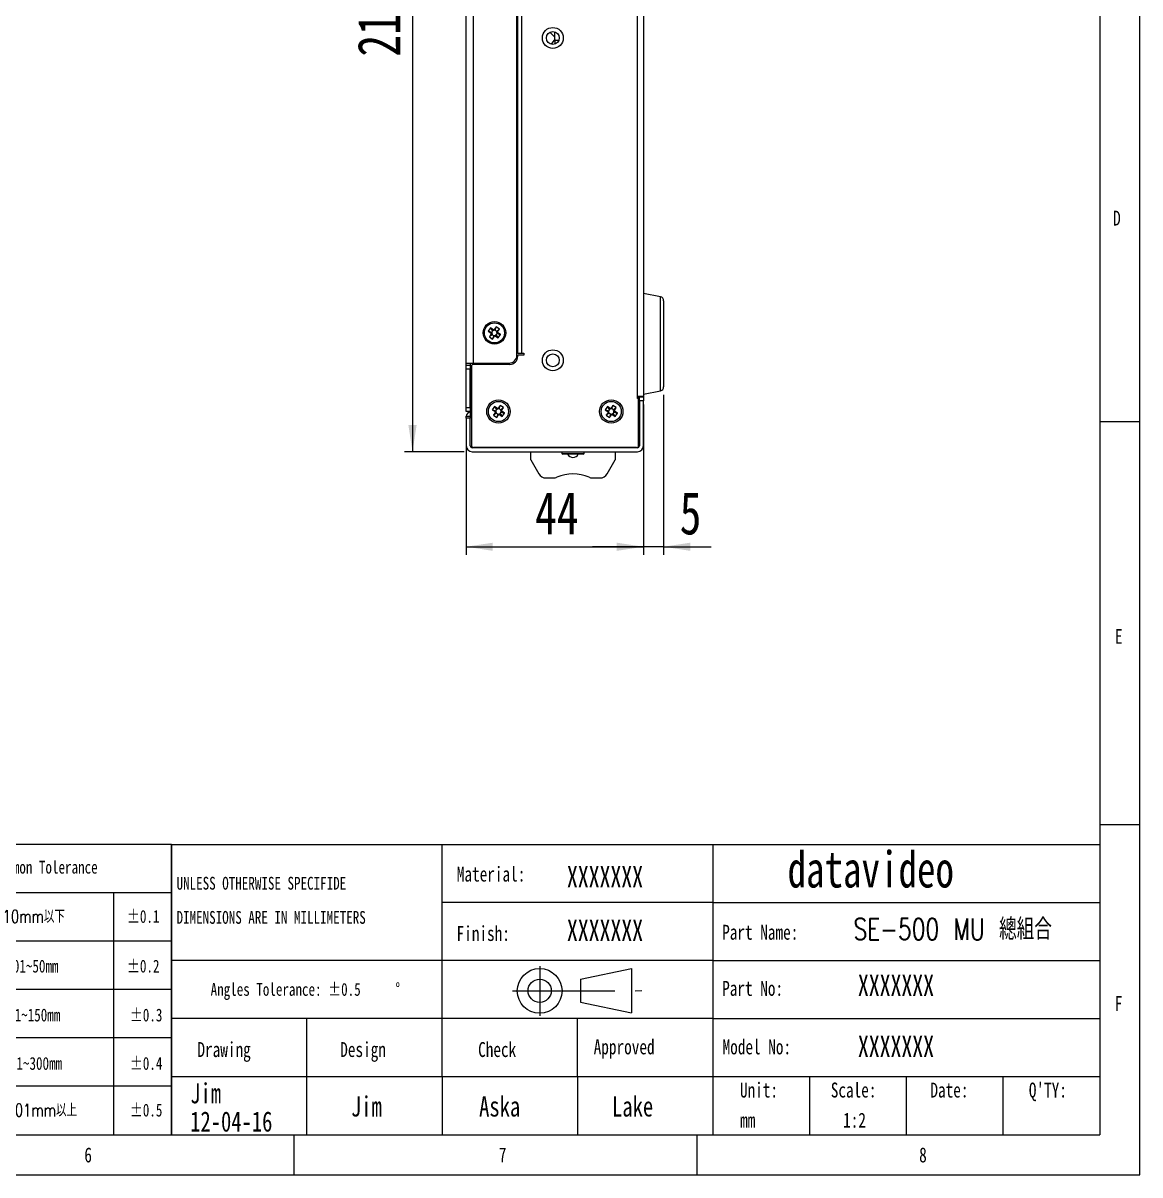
# Model space of a CAD drawing. Header units: millimetres. Extents: x 5 to 415, y 5 to 292.
# Drawn here: x 276.4 to 415, y 5 to 147.9 of the extents above; entities that cross this region are included whole.
import ezdxf

# ---------------------------------------------------------------- set-up
doc = ezdxf.new("R2010")
doc.units = ezdxf.units.MM
doc.linetypes.add('CENTERX2', pattern=[20.32, 12.7, -2.54, 2.54, -2.54])
doc.styles.add('SLDTEXTSTYLE0', font='TXT', dxfattribs={"width": 0.75})
doc.styles.add('SLDTEXTSTYLE1', font='TXT', dxfattribs={"width": 0.75, "bigfont": 'bigfont'})
doc.styles.add('SLDTEXTSTYLE2', font='TXT', dxfattribs={"width": 0.7})
doc.dimstyles.new('SLDDIMSTYLE0', dxfattribs={"dimtxt": 5.291667, "dimasz": 3.302, "dimexe": 0, "dimexo": 0.0625, "dimgap": 1.322917, "dimtad": 1, "dimlfac": 2, "dimrnd": 1e-09, "dimzin": 12, "dimdsep": 46, "dimtxsty": 'SLDTEXTSTYLE0', "dimsah": 1, "dimcen": 0.09, "dimadec": 0, "dimazin": 3, "dimtfac": 1, "dimtofl": 0, "dimtmove": 0, "dimatfit": 3, "dimfxl": 1, "dimfrac": 2, "dimtolj": 1, "dimtzin": 12, "dimarcsym": 0})
doc.dimstyles.new('SLDDIMSTYLE1', dxfattribs={"dimtxt": 5.291667, "dimasz": 3.302, "dimexe": 0, "dimexo": 0.0625, "dimgap": 1.322917, "dimtad": 1, "dimlfac": 2, "dimrnd": 1e-09, "dimzin": 12, "dimdsep": 46, "dimtxsty": 'SLDTEXTSTYLE0', "dimsah": 1, "dimcen": 0.09, "dimadec": 0, "dimazin": 3, "dimtfac": 1, "dimtmove": 0, "dimatfit": 0, "dimfxl": 1, "dimfrac": 2, "dimtolj": 1, "dimtzin": 12, "dimarcsym": 0})
doc.dimstyles.new('SLDDIMSTYLE2', dxfattribs={"dimtxt": 5.291667, "dimasz": 3.302, "dimexe": 0, "dimexo": 0.0625, "dimgap": 1.322917, "dimtad": 1, "dimlfac": 2, "dimrnd": 1e-09, "dimzin": 4, "dimdsep": 46, "dimtxsty": 'SLDTEXTSTYLE0', "dimsah": 1, "dimcen": 0.09, "dimadec": 0, "dimazin": 1, "dimtfac": 1, "dimtofl": 0, "dimtmove": 0, "dimatfit": 3, "dimfxl": 1, "dimfrac": 2, "dimtolj": 1, "dimtzin": 12, "dimarcsym": 0})

# ---------------------------------------------------------------- blocks, each defined once
blk = doc.blocks.new('SW_NOTE_0')
at = {"color": 0, "linetype": 'Continuous', "lineweight": 0, "char_height": 1.5875, "attachment_point": 1, "style": 'SLDTEXTSTYLE0'}
for s, insert in [('UNLESS OTHERWISE SPECIFIDE', (0, 2.05)), ('DIMENSIONS ARE IN MILLIMETERS', (0, -2.19))]:
    blk.add_mtext(s, dxfattribs=dict(at, insert=insert))
blk = doc.blocks.new('SW_NOTE_1')
at = {"color": 0, "linetype": 'Continuous', "lineweight": 0, "attachment_point": 1}
for s, insert, char_height, style in [('Angles Tolerance: ±0.5', (0, 2.05), 1.5875, 'SLDTEXTSTYLE0'), ('°', (22.95, 2.09), 1.59, 'SLDTEXTSTYLE2')]:
    blk.add_mtext(s, dxfattribs=dict(at, insert=insert, char_height=char_height, style=style))
blk = doc.blocks.new('SW_NOTE_3')
at = {"color": 0, "linetype": 'Continuous', "lineweight": 0, "char_height": 2.5, "attachment_point": 1, "style": 'SLDTEXTSTYLE0'}
for s, insert in [('Jim', (0, 3.22)), ('12-04-16', (0, -0.28))]:
    blk.add_mtext(s, dxfattribs=dict(at, insert=insert))
blk = doc.blocks.new('_D_1')
for p, q in [((331.38, 98.74), (331.38, 81.96)), ((353.38, 94.49), (353.38, 81.96)), ((331.38, 82.96), (353.38, 82.96))]:
    blk.add_line(p, q)
for points in [[(331.38, 82.96), (334.68, 82.45), (334.68, 83.46)], [(353.38, 82.96), (350.07, 83.46), (350.07, 82.45)]]:
    blk.add_solid(points)
at = {"insert": (339.92, 89.78), "char_height": 5.292, "attachment_point": 1, "style": 'SLDTEXTSTYLE0'}
blk.add_mtext('44', dxfattribs=at)
blk = doc.blocks.new('_D_2')
for p, q in [((355.88, 101.8), (355.88, 81.96)), ((353.38, 100.59), (353.38, 81.96)), ((353.38, 82.96), (347.03, 82.96)), ((355.88, 82.96), (353.38, 82.96)), ((355.88, 82.96), (361.78, 82.96))]:
    blk.add_line(p, q)
for points in [[(353.38, 82.96), (350.07, 83.46), (350.07, 82.45)], [(355.88, 82.96), (359.18, 82.45), (359.18, 83.46)]]:
    blk.add_solid(points)
at = {"insert": (357.87, 89.78), "char_height": 5.29, "attachment_point": 1, "style": 'SLDTEXTSTYLE0'}
blk.add_mtext('5', dxfattribs=at)
blk = doc.blocks.new('_D_3')
for p, q in [((330.38, 202.14), (323.71, 202.14)), ((324.71, 202.14), (324.71, 94.74)), ((331.13, 94.74), (323.71, 94.74))]:
    blk.add_line(p, q)
for points in [[(324.71, 202.14), (324.2, 198.84), (325.22, 198.84)], [(324.71, 94.74), (325.22, 98.05), (324.2, 98.05)]]:
    blk.add_solid(points)
at = {"insert": (317.89, 143.78), "char_height": 5.292, "attachment_point": 1, "rotation": 90, "style": 'SLDTEXTSTYLE0'}
blk.add_mtext('214.80', dxfattribs=at)

msp = doc.modelspace()

# ---------------------------------------------------------------- linework, layer by layer
at = {"color": 7, "linetype": 'Continuous', "lineweight": 0}
for p, q in [((415, 5), (415, 292)), ((410, 287), (410, 10)), ((410, 98.5), (415, 98.5)), ((410, 48.5), (415, 48.5)), ((294.8, 46), (270.8, 46)), ((294.8, 46), (362, 46)), ((294.8, 46), (294.8, 24.4)), ((294.8, 24.4), (294.8, 46)), ((294.8, 46), (294.8, 10)), ((328.4, 24.4), (328.4, 46)), ((362, 46), (410, 46)), ((362, 46), (362, 10)), ((410, 46), (410, 10)), ((294.8, 40), (270.8, 40)), ((287.6, 40), (287.6, 10)), ((362, 38.8), (328.4, 38.8)), ((362, 38.8), (410, 38.8)), ((294.8, 34), (270.8, 34)), ((362, 31.6), (294.8, 31.6)), ((362, 31.6), (410, 31.6)), ((345.5612, 29.3101), (351.9091, 30.617)), ((351.9091, 30.617), (351.9091, 25.1231)), ((345.5612, 29.3101), (345.5612, 26.4301)), ((294.8, 28), (270.8, 28)), ((345.5612, 26.4301), (351.9091, 25.1231)), ((294.8, 10), (294.8, 24.4)), ((294.8, 10), (294.8, 24.4)), ((362, 24.4), (294.8, 24.4)), ((294.8, 17.2), (294.8, 24.4)), ((311.6, 10), (311.6, 24.4)), ((328.4, 17.2), (328.4, 24.4)), ((345.2, 17.2), (345.2, 24.4)), ((362, 24.4), (410, 24.4)), ((294.8, 22), (270.8, 22)), ((294.8, 17.2), (362, 17.2)), ((294.8, 17.2), (294.8, 10)), ((328.4, 17.2), (328.4, 10)), ((345.2, 17.2), (345.2, 10)), ((362, 17.2), (410, 17.2)), ((374, 17.2), (374, 10)), ((386, 17.2), (386, 10)), ((398, 17.2), (398, 10)), ((294.8, 16), (270.8, 16)), ((10, 10), (410, 10)), ((270.8, 10), (345.2, 10)), ((310, 10), (310, 5)), ((345.2, 10), (410, 10)), ((360, 10), (360, 5)), ((5, 5), (415, 5))]:
    msp.add_line(p, q, dxfattribs=at)
at = {"color": 7, "linetype": 'Continuous', "lineweight": 15}
for p, q in [((331.376, 105.7444), (331.376, 202.1444)), ((332.226, 202.1444), (332.226, 105.7444)), ((337.676, 106.7444), (337.676, 201.1444)), ((337.776, 106.9944), (337.776, 201.5444)), ((338.276, 106.9944), (338.276, 201.5444)), ((352.626, 101.5944), (352.626, 201.5444)), ((353.376, 201.5444), (353.376, 101.5944)), ((341.7583, 146.8049), (342.3759, 146.1873)), ((342.3759, 145.945), (341.9363, 145.3172)), ((342.3759, 145.7944), (342.3759, 146.8543)), ((342.8676, 145.7944), (342.3759, 145.7944)), ((342.3759, 145.7944), (342.3759, 145.3344)), ((355.474, 113.9748), (353.376, 114.3944)), ((355.876, 113.4845), (355.876, 102.8043)), ((334.3983, 110.1243), (334.1159, 109.7117)), ((334.7492, 109.8841), (334.3983, 110.1243)), ((334.6796, 109.7533), (334.3983, 110.1243)), ((335.0933, 110.2545), (334.8531, 109.9036)), ((334.9653, 109.8068), (335.0933, 110.2545)), ((335.5059, 109.972), (335.0933, 110.2545)), ((334.1159, 109.7117), (334.4667, 109.4715)), ((334.1159, 109.7117), (334.5635, 109.5837)), ((334.4862, 109.3676), (334.246, 109.0167)), ((334.617, 109.298), (334.246, 109.0167)), ((334.246, 109.0167), (334.6586, 108.7343)), ((334.7866, 109.1819), (334.6586, 108.7343)), ((334.6586, 108.7343), (334.8988, 109.0851)), ((335.0028, 109.1046), (335.3536, 108.8644)), ((335.0723, 109.2354), (335.3536, 108.8644)), ((335.1349, 109.6907), (335.5059, 109.972)), ((335.1884, 109.405), (335.6361, 109.277)), ((335.2657, 109.6212), (335.5059, 109.972)), ((335.6361, 109.277), (335.2852, 109.5172)), ((335.3536, 108.8644), (335.6361, 109.277)), ((337.776, 106.9944), (337.676, 106.9944)), ((337.776, 106.9944), (338.276, 106.9944)), ((337.776, 106.5944), (337.776, 106.7444)), ((338.526, 106.7444), (337.776, 106.7444)), ((338.276, 106.9944), (338.526, 106.9944)), ((338.526, 106.9944), (338.526, 106.7444)), ((331.376, 105.7444), (332.226, 105.7444)), ((331.376, 105.4944), (331.376, 105.7444)), ((331.376, 105.4944), (331.876, 105.4944)), ((331.376, 104.9944), (331.376, 105.4944)), ((331.876, 104.9944), (331.376, 104.9944)), ((331.376, 100.2444), (331.376, 104.9944)), ((331.876, 105.7444), (331.876, 105.4944)), ((331.876, 105.4944), (331.876, 104.9944)), ((331.876, 100.2444), (331.876, 104.9944)), ((331.926, 105.3944), (332.031, 105.3944)), ((331.926, 104.3944), (331.926, 105.3944)), ((331.926, 99.6444), (331.926, 104.3944)), ((332.026, 105.3444), (332.026, 95.5194)), ((332.226, 105.7444), (336.676, 105.7444)), ((336.776, 105.5944), (332.276, 105.5944)), ((331.926, 104.0444), (331.876, 104.0944)), ((331.926, 103.9894), (331.876, 103.9894)), ((331.876, 102.4994), (331.926, 102.4994)), ((331.876, 102.3944), (331.926, 102.4444)), ((352.626, 101.3444), (352.626, 101.5944)), ((353.376, 101.5944), (352.626, 101.5944)), ((352.826, 101.5444), (352.826, 101.5944)), ((352.826, 101.5444), (352.826, 101.0444)), ((352.826, 101.5444), (352.876, 101.5444)), ((352.876, 101.5444), (353.376, 101.5444)), ((352.876, 101.0444), (352.876, 101.5444)), ((353.376, 101.8944), (355.474, 102.314)), ((353.376, 101.5444), (353.376, 101.0444)), ((331.376, 100.2444), (331.876, 100.2444)), ((331.376, 99.7444), (331.376, 100.2444)), ((331.876, 100.2444), (331.876, 99.7444)), ((334.8983, 100.3743), (334.6159, 99.9617)), ((335.1796, 100.0033), (334.8983, 100.3743)), ((335.2492, 100.1341), (334.8983, 100.3743)), ((335.5933, 100.5045), (335.3531, 100.1536)), ((335.4653, 100.0568), (335.5933, 100.5045)), ((336.0059, 100.222), (335.5933, 100.5045)), ((335.6349, 99.9407), (336.0059, 100.222)), ((335.7657, 99.8712), (336.0059, 100.222)), ((348.8983, 100.3743), (348.6159, 99.9617)), ((349.2492, 100.1341), (348.8983, 100.3743)), ((349.1796, 100.0033), (348.8983, 100.3743)), ((349.5933, 100.5045), (349.3531, 100.1536)), ((349.4653, 100.0568), (349.5933, 100.5045)), ((350.0059, 100.222), (349.5933, 100.5045)), ((349.6349, 99.9407), (350.0059, 100.222)), ((349.7657, 99.8712), (350.0059, 100.222)), ((352.776, 101.3444), (352.626, 101.3444)), ((352.776, 95.5194), (352.776, 101.3444)), ((352.826, 101.0444), (352.776, 101.0469)), ((352.776, 100.8444), (352.876, 100.8444)), ((352.826, 101.0444), (352.876, 101.0444)), ((352.826, 100.8444), (352.826, 101.0444)), ((353.376, 101.0444), (352.876, 101.0444)), ((352.876, 101.0444), (352.876, 95.4944)), ((353.376, 95.4944), (353.376, 101.0444)), ((331.876, 99.7444), (331.376, 99.7444)), ((331.376, 98.8944), (331.376, 99.1444)), ((331.376, 99.1444), (331.876, 99.1444)), ((331.376, 98.8944), (331.376, 95.4944)), ((331.876, 98.8944), (331.376, 98.8944)), ((331.876, 99.6444), (331.876, 99.1444)), ((331.926, 99.6444), (331.876, 99.6444)), ((331.876, 99.1444), (331.876, 98.8944)), ((331.926, 99.1444), (331.876, 99.1444)), ((331.876, 95.4944), (331.876, 98.8944)), ((331.926, 99.6444), (331.926, 99.1444)), ((334.6159, 99.9617), (334.9667, 99.7215)), ((334.6159, 99.9617), (335.0635, 99.8337)), ((334.9862, 99.6176), (334.746, 99.2667)), ((335.117, 99.548), (334.746, 99.2667)), ((334.746, 99.2667), (335.1586, 98.9843)), ((335.2866, 99.4319), (335.1586, 98.9843)), ((335.1586, 98.9843), (335.3988, 99.3351)), ((335.5028, 99.3546), (335.8536, 99.1144)), ((335.5723, 99.4854), (335.8536, 99.1144)), ((335.6884, 99.655), (336.1361, 99.527)), ((336.1361, 99.527), (335.7852, 99.7672)), ((335.8536, 99.1144), (336.1361, 99.527)), ((348.6159, 99.9617), (348.9667, 99.7215)), ((348.6159, 99.9617), (349.0635, 99.8337)), ((348.9862, 99.6176), (348.746, 99.2667)), ((349.117, 99.548), (348.746, 99.2667)), ((348.746, 99.2667), (349.1586, 98.9843)), ((349.2866, 99.4319), (349.1586, 98.9843)), ((349.1586, 98.9843), (349.3988, 99.3351)), ((349.5028, 99.3546), (349.8536, 99.1144)), ((349.5723, 99.4854), (349.8536, 99.1144)), ((349.6884, 99.655), (350.1361, 99.527)), ((350.1361, 99.527), (349.7852, 99.7672)), ((349.8536, 99.1144), (350.1361, 99.527)), ((352.876, 95.8944), (352.776, 95.8944)), ((352.626, 95.2444), (332.126, 95.2444)), ((332.126, 94.7444), (352.626, 94.7444)), ((352.526, 95.2694), (332.276, 95.2694)), ((333.026, 95.2694), (333.026, 95.2444)), ((339.376, 93.7444), (339.376, 94.7444)), ((343.251, 94.7444), (343.251, 94.5444)), ((345.901, 94.4444), (343.351, 94.4444)), ((346.001, 94.5444), (346.001, 94.7444)), ((349.876, 94.7444), (349.876, 93.7444)), ((352.276, 95.2694), (352.276, 95.2444)), ((339.376, 93.7444), (340.3863, 91.9944)), ((348.8656, 91.9944), (349.876, 93.7444)), ((341.2524, 91.4944), (342.228, 91.4944)), ((347.0239, 91.4944), (347.9996, 91.4944))]:
    msp.add_line(p, q, dxfattribs=at)
at = {"color": 8, "linetype": 'Continuous', "lineweight": 15}
for p, q in [((355.474, 102.314), (355.474, 113.9748)), ((332.026, 104.3944), (331.926, 104.3944)), ((352.626, 101.5444), (352.826, 101.5444)), ((332.026, 99.6444), (331.926, 99.6444)), ((343.251, 94.5444), (346.001, 94.5444))]:
    msp.add_line(p, q, dxfattribs=at)
at = {"color": 7, "linetype": 'CENTERX2', "lineweight": 0}
for p, q in [((340.4935, 30.921), (340.4935, 24.7621)), ((337.116, 27.8415), (353.187, 27.8701))]:
    msp.add_line(p, q, dxfattribs=at)
at = {"color": 7, "linetype": 'Continuous', "lineweight": 15, "flags": 128}
for points in [[(334.5635, 109.5837), (334.5513, 109.5095), (334.5565, 109.4345)], [(334.5565, 109.4345), (334.5788, 109.3627), (334.617, 109.298)], [(334.6796, 109.7533), (334.6075, 109.6782), (334.5635, 109.5837)], [(334.617, 109.298), (334.6922, 109.2259), (334.7866, 109.1819)], [(334.8161, 109.8138), (334.7443, 109.7916), (334.6796, 109.7533)], [(334.7866, 109.1819), (334.8608, 109.1697), (334.9358, 109.1749)], [(334.9653, 109.8068), (334.8911, 109.8191), (334.8161, 109.8138)], [(334.9358, 109.1749), (335.0076, 109.1972), (335.0723, 109.2354)], [(335.1349, 109.6907), (335.0598, 109.7628), (334.9653, 109.8068)], [(335.0723, 109.2354), (335.1444, 109.3106), (335.1884, 109.405)], [(335.1954, 109.5542), (335.1732, 109.626), (335.1349, 109.6907)], [(335.1884, 109.405), (335.2007, 109.4792), (335.1954, 109.5542)], [(335.3161, 100.0638), (335.2443, 100.0416), (335.1796, 100.0033)], [(335.4653, 100.0568), (335.3911, 100.0691), (335.3161, 100.0638)], [(349.3161, 100.0638), (349.2443, 100.0416), (349.1796, 100.0033)], [(349.4653, 100.0568), (349.3911, 100.0691), (349.3161, 100.0638)], [(331.926, 99.1444), (332.0235, 99.154), (332.026, 99.1545)], [(335.0635, 99.8337), (335.0513, 99.7595), (335.0565, 99.6845)], [(335.0565, 99.6845), (335.0788, 99.6127), (335.117, 99.548)], [(335.1796, 100.0033), (335.1075, 99.9282), (335.0635, 99.8337)], [(335.117, 99.548), (335.1922, 99.4759), (335.2866, 99.4319)], [(335.2866, 99.4319), (335.3608, 99.4197), (335.4358, 99.4249)], [(335.4358, 99.4249), (335.5076, 99.4472), (335.5723, 99.4854)], [(335.6349, 99.9407), (335.5598, 100.0128), (335.4653, 100.0568)], [(335.5723, 99.4854), (335.6444, 99.5606), (335.6884, 99.655)], [(335.6954, 99.8042), (335.6732, 99.876), (335.6349, 99.9407)], [(335.6884, 99.655), (335.7007, 99.7292), (335.6954, 99.8042)], [(349.0635, 99.8337), (349.0513, 99.7595), (349.0565, 99.6845)], [(349.0565, 99.6845), (349.0788, 99.6127), (349.117, 99.548)], [(349.1796, 100.0033), (349.1075, 99.9282), (349.0635, 99.8337)], [(349.117, 99.548), (349.1922, 99.4759), (349.2866, 99.4319)], [(349.2866, 99.4319), (349.3608, 99.4197), (349.4358, 99.4249)], [(349.4358, 99.4249), (349.5076, 99.4472), (349.5723, 99.4854)], [(349.6349, 99.9407), (349.5598, 100.0128), (349.4653, 100.0568)], [(349.5723, 99.4854), (349.6444, 99.5606), (349.6884, 99.655)], [(349.6954, 99.8042), (349.6732, 99.876), (349.6349, 99.9407)], [(349.6884, 99.655), (349.7007, 99.7292), (349.6954, 99.8042)]]:
    msp.add_lwpolyline(points, dxfattribs=at)
at = {"color": 7, "linetype": 'Continuous', "lineweight": 15}
for centre, radius in [((342.126, 146.0944), 1.3), ((342.126, 146.0944), 0.8), ((334.876, 109.4944), 1.4), ((334.876, 109.4944), 1.25), ((342.126, 106.0944), 1.3), ((342.126, 106.0944), 0.8), ((335.376, 99.7444), 1.45), ((335.376, 99.7444), 1.25), ((349.376, 99.7444), 1.45), ((349.376, 99.7444), 1.25)]:
    msp.add_circle(centre, radius, dxfattribs=at)
at = {"color": 7, "linetype": 'Continuous', "lineweight": 0}
for centre, radius in [((340.4935, 27.8415), 2.7755), ((340.4935, 27.8572), 1.44)]:
    msp.add_circle(centre, radius, dxfattribs=at)
at = {"color": 7, "linetype": 'Continuous', "lineweight": 15}
for centre, radius, start, end in [((355.376, 113.4845), 0.5, 0, 78.690068), ((336.676, 106.7444), 1, 270, 0), ((336.776, 106.5944), 1, 270, 0), ((332.276, 105.3444), 0.25, 90, 180), ((355.376, 102.8043), 0.5, 281.309932, 0), ((331.876, 99.1444), 0.5, 90, 180), ((332.126, 95.4944), 0.75, 180, 270), ((332.126, 95.4944), 0.25, 180, 270), ((332.276, 95.5194), 0.25, 180, 270), ((343.351, 94.5444), 0.1, 180, 270), ((344.626, 94.7944), 0.75, 207.818139, 332.181861), ((345.901, 94.5444), 0.1, 270, 0), ((352.526, 95.5194), 0.25, 270, 0), ((352.626, 95.4944), 0.25, 270, 0), ((352.626, 95.4944), 0.75, 270, 0), ((341.2524, 92.4944), 1, 210, 270), ((342.228, 92.4944), 1, 270, 293.556464), ((344.626, 86.9944), 5, 66.443536, 113.556464), ((347.0239, 92.4944), 1, 246.443536, 270), ((347.9996, 92.4944), 1, 270, 330)]:
    msp.add_arc(centre, radius, start, end, dxfattribs=at)
for points, knots in [([(334.4862, 109.3676), (334.4903, 109.375), (334.4984, 109.3898), (334.5005, 109.4156), (334.4943, 109.4403), (334.482, 109.4595), (334.4711, 109.4681), (334.4667, 109.4715)], [0, 0, 0, 0, 0.214969, 0.42997028, 0.64434132, 0.85843813, 1, 1, 1, 1]), ([(334.4667, 109.4715), (334.4667, 109.4715), (334.4678, 109.4715), (334.479, 109.4714), (334.498, 109.4706), (334.5274, 109.4623), (334.5438, 109.4519), (334.552, 109.4432), (334.5552, 109.4377), (334.5565, 109.4347), (334.5565, 109.4345)], [0, 0, 0, 0, 0.00005879, 0.05073852, 0.49181307, 0.73648329, 0.86594358, 0.9310432, 0.99634052, 1, 1, 1, 1]), ([(334.5565, 109.4345), (334.5565, 109.4344), (334.5563, 109.4219), (334.5432, 109.4009), (334.5152, 109.3797), (334.4973, 109.3727), (334.4873, 109.3678), (334.4862, 109.3676), (334.4862, 109.3676)], [0, 0, 0, 0, 0.00366063, 0.26327911, 0.50802795, 0.94924526, 0.99994116, 1, 1, 1, 1]), ([(334.7492, 109.8841), (334.7566, 109.8801), (334.7714, 109.8719), (334.7972, 109.8699), (334.8219, 109.876), (334.8411, 109.8883), (334.8497, 109.8992), (334.8531, 109.9036)], [0, 0, 0, 0, 0.21497457, 0.42997447, 0.64434028, 0.85843904, 1, 1, 1, 1]), ([(334.8161, 109.8138), (334.816, 109.8138), (334.8035, 109.8141), (334.7824, 109.8272), (334.7615, 109.8552), (334.7537, 109.873), (334.7496, 109.8831), (334.7492, 109.8841), (334.7492, 109.8841)], [0, 0, 0, 0, 0.00366039, 0.26327871, 0.50802789, 0.94924499, 0.99994113, 1, 1, 1, 1]), ([(334.8531, 109.9036), (334.8531, 109.9036), (334.8531, 109.9025), (334.853, 109.8913), (334.8522, 109.8723), (334.8439, 109.8429), (334.8335, 109.8266), (334.8248, 109.8184), (334.8193, 109.8151), (334.8163, 109.8139), (334.8161, 109.8138)], [0, 0, 0, 0, 0.00005879, 0.05073851, 0.49181301, 0.73648282, 0.86594309, 0.93104321, 0.99634052, 1, 1, 1, 1]), ([(334.8988, 109.0851), (334.8988, 109.0851), (334.8988, 109.0862), (334.8989, 109.0974), (334.8997, 109.1164), (334.908, 109.1458), (334.9184, 109.1622), (334.9271, 109.1704), (334.9326, 109.1736), (334.9356, 109.1749), (334.9358, 109.1749)], [0, 0, 0, 0, 0.00005879, 0.05073852, 0.49181312, 0.73648299, 0.86594343, 0.93104339, 0.99634072, 1, 1, 1, 1]), ([(335.0028, 109.1046), (334.9953, 109.1087), (334.9805, 109.1168), (334.9547, 109.1189), (334.9301, 109.1127), (334.9108, 109.1004), (334.9022, 109.0895), (334.8988, 109.0851)], [0, 0, 0, 0, 0.214975124, 0.429975583, 0.644341951, 0.858441266, 1, 1, 1, 1]), ([(334.9358, 109.1749), (334.936, 109.1749), (334.9484, 109.1747), (334.9695, 109.1616), (334.9905, 109.1336), (334.9982, 109.1157), (335.0024, 109.1057), (335.0028, 109.1046), (335.0028, 109.1046)], [0, 0, 0, 0, 0.00366038, 0.26327869, 0.50802798, 0.94924499, 0.99994113, 1, 1, 1, 1]), ([(335.1954, 109.5542), (335.1954, 109.5544), (335.1956, 109.5668), (335.2088, 109.5879), (335.2367, 109.609), (335.2546, 109.6161), (335.2647, 109.6209), (335.2657, 109.6212), (335.2657, 109.6212)], [0, 0, 0, 0, 0.00366063, 0.2632789, 0.50802803, 0.94924504, 0.99994116, 1, 1, 1, 1]), ([(335.2852, 109.5172), (335.2852, 109.5172), (335.284, 109.5172), (335.2735, 109.5173), (335.2538, 109.5181), (335.2245, 109.5264), (335.2082, 109.5368), (335.2, 109.5455), (335.1967, 109.551), (335.1955, 109.554), (335.1954, 109.5542)], [0, 0, 0, 0, 0.00005891, 0.05073864, 0.49181312, 0.73648319, 0.86594349, 0.93104329, 0.99634062, 1, 1, 1, 1]), ([(335.2657, 109.6212), (335.2617, 109.6137), (335.2535, 109.5989), (335.2515, 109.5731), (335.2576, 109.5485), (335.2699, 109.5292), (335.2808, 109.5206), (335.2852, 109.5172)], [0, 0, 0, 0, 0.21497004, 0.4299707, 0.64434017, 0.85843854, 1, 1, 1, 1]), ([(335.2492, 100.1341), (335.2566, 100.1301), (335.2714, 100.1219), (335.2972, 100.1199), (335.3219, 100.126), (335.3411, 100.1383), (335.3497, 100.1492), (335.3531, 100.1536)], [0, 0, 0, 0, 0.2149742, 0.4299754, 0.64434155, 0.85844379, 1, 1, 1, 1]), ([(335.3161, 100.0638), (335.316, 100.0638), (335.3035, 100.064), (335.2824, 100.0772), (335.2615, 100.1052), (335.2537, 100.123), (335.2496, 100.1331), (335.2492, 100.1341), (335.2492, 100.1341)], [0, 0, 0, 0, 0.00366038, 0.26326458, 0.50802796, 0.949245, 0.99994113, 1, 1, 1, 1]), ([(335.3531, 100.1536), (335.3531, 100.1536), (335.3531, 100.1525), (335.353, 100.1413), (335.3522, 100.1223), (335.3439, 100.0929), (335.3335, 100.0766), (335.3248, 100.0684), (335.3193, 100.0651), (335.3163, 100.0639), (335.3161, 100.0638)], [0, 0, 0, 0, 0.00005879, 0.05073851, 0.491813, 0.73649724, 0.86594321, 0.93104334, 0.99634052, 1, 1, 1, 1]), ([(349.2492, 100.1341), (349.2566, 100.1301), (349.2714, 100.1219), (349.2972, 100.1199), (349.3219, 100.126), (349.3411, 100.1383), (349.3497, 100.1492), (349.3531, 100.1536)], [0, 0, 0, 0, 0.2149742, 0.4299754, 0.64434155, 0.85844379, 1, 1, 1, 1]), ([(349.3161, 100.0638), (349.316, 100.0638), (349.3035, 100.064), (349.2824, 100.0772), (349.2615, 100.1052), (349.2537, 100.123), (349.2496, 100.1331), (349.2492, 100.1341), (349.2492, 100.1341)], [0, 0, 0, 0, 0.00366038, 0.26326458, 0.50802796, 0.949245, 0.99994113, 1, 1, 1, 1]), ([(349.3531, 100.1536), (349.3531, 100.1536), (349.3531, 100.1525), (349.353, 100.1413), (349.3522, 100.1223), (349.3439, 100.0929), (349.3335, 100.0766), (349.3248, 100.0684), (349.3193, 100.0651), (349.3163, 100.0639), (349.3161, 100.0638)], [0, 0, 0, 0, 0.00005879, 0.05073851, 0.491813, 0.73649724, 0.86594321, 0.93104334, 0.99634052, 1, 1, 1, 1]), ([(334.9862, 99.6176), (334.9903, 99.625), (334.9984, 99.6398), (335.0005, 99.6656), (334.9943, 99.6903), (334.982, 99.7095), (334.9711, 99.7181), (334.9667, 99.7215)], [0, 0, 0, 0, 0.21497355, 0.42997411, 0.64433961, 0.8584412, 1, 1, 1, 1]), ([(334.9667, 99.7215), (334.9667, 99.7215), (334.9679, 99.7215), (334.9785, 99.7214), (334.9982, 99.7206), (335.0274, 99.7123), (335.0438, 99.7019), (335.052, 99.6932), (335.0552, 99.6877), (335.0565, 99.6847), (335.0565, 99.6845)], [0, 0, 0, 0, 0.00005891, 0.05073863, 0.49181315, 0.73649721, 0.86594352, 0.9310433, 0.99634062, 1, 1, 1, 1]), ([(335.0565, 99.6845), (335.0565, 99.6844), (335.0563, 99.6719), (335.0432, 99.6508), (335.0152, 99.6299), (334.9973, 99.6221), (334.9873, 99.618), (334.9862, 99.6176), (334.9862, 99.6176)], [0, 0, 0, 0, 0.00366038, 0.26326456, 0.50802805, 0.949245, 0.99994113, 1, 1, 1, 1]), ([(335.3988, 99.3351), (335.3988, 99.3351), (335.3988, 99.3363), (335.3989, 99.3469), (335.3997, 99.3666), (335.408, 99.3958), (335.4184, 99.4122), (335.4271, 99.4204), (335.4326, 99.4236), (335.4356, 99.4249), (335.4358, 99.4249)], [0, 0, 0, 0, 0.00005891, 0.05073863, 0.49181296, 0.73649719, 0.86594335, 0.93104331, 0.99634062, 1, 1, 1, 1]), ([(335.5028, 99.3546), (335.4953, 99.3587), (335.4805, 99.3668), (335.4547, 99.3689), (335.4301, 99.3627), (335.4108, 99.3504), (335.4022, 99.3395), (335.3988, 99.3351)], [0, 0, 0, 0, 0.21497355, 0.42997411, 0.64433961, 0.8584412, 1, 1, 1, 1]), ([(335.4358, 99.4249), (335.436, 99.4249), (335.4484, 99.4247), (335.4695, 99.4116), (335.4905, 99.3836), (335.4982, 99.3657), (335.5024, 99.3557), (335.5028, 99.3546), (335.5028, 99.3546)], [0, 0, 0, 0, 0.00366038, 0.26326457, 0.50802795, 0.949245, 0.99994113, 1, 1, 1, 1]), ([(335.6954, 99.8042), (335.6954, 99.8044), (335.6956, 99.8168), (335.7088, 99.8379), (335.7368, 99.8589), (335.7546, 99.8666), (335.7647, 99.8708), (335.7657, 99.8712), (335.7657, 99.8712)], [0, 0, 0, 0, 0.00366038, 0.26326458, 0.50802796, 0.949245, 0.99994113, 1, 1, 1, 1]), ([(335.7852, 99.7672), (335.7852, 99.7672), (335.7841, 99.7672), (335.7729, 99.7673), (335.7539, 99.7681), (335.7245, 99.7764), (335.7082, 99.7868), (335.7, 99.7955), (335.6967, 99.801), (335.6955, 99.804), (335.6954, 99.8042)], [0, 0, 0, 0, 0.00005879, 0.05073851, 0.49181302, 0.73649708, 0.86594325, 0.93104321, 0.99634052, 1, 1, 1, 1]), ([(335.7657, 99.8712), (335.7617, 99.8637), (335.7535, 99.8489), (335.7515, 99.8231), (335.7576, 99.7985), (335.7699, 99.7792), (335.7808, 99.7706), (335.7852, 99.7672)], [0, 0, 0, 0, 0.214973643, 0.429974287, 0.644339879, 0.858441563, 1, 1, 1, 1]), ([(348.9862, 99.6176), (348.9903, 99.625), (348.9984, 99.6398), (349.0005, 99.6656), (348.9943, 99.6903), (348.982, 99.7095), (348.9711, 99.7181), (348.9667, 99.7215)], [0, 0, 0, 0, 0.2149742, 0.4299754, 0.64434155, 0.85844379, 1, 1, 1, 1]), ([(348.9667, 99.7215), (348.9667, 99.7215), (348.9678, 99.7215), (348.979, 99.7214), (348.998, 99.7206), (349.0274, 99.7123), (349.0438, 99.7019), (349.052, 99.6932), (349.0552, 99.6877), (349.0565, 99.6847), (349.0565, 99.6845)], [0, 0, 0, 0, 0.00005879, 0.05073851, 0.49181304, 0.73649711, 0.86594342, 0.93104321, 0.99634052, 1, 1, 1, 1]), ([(349.0565, 99.6845), (349.0565, 99.6844), (349.0563, 99.6719), (349.0432, 99.6508), (349.0152, 99.6299), (348.9973, 99.6221), (348.9873, 99.618), (348.9862, 99.6176), (348.9862, 99.6176)], [0, 0, 0, 0, 0.00366038, 0.26326456, 0.50802805, 0.949245, 0.99994113, 1, 1, 1, 1]), ([(349.3988, 99.3351), (349.3988, 99.3351), (349.3988, 99.3363), (349.3989, 99.3469), (349.3997, 99.3666), (349.408, 99.3958), (349.4184, 99.4122), (349.4271, 99.4204), (349.4326, 99.4236), (349.4356, 99.4249), (349.4358, 99.4249)], [0, 0, 0, 0, 0.00005891, 0.05073863, 0.49181296, 0.73649719, 0.86594335, 0.93104331, 0.99634062, 1, 1, 1, 1]), ([(349.5028, 99.3546), (349.4953, 99.3587), (349.4805, 99.3668), (349.4547, 99.3689), (349.4301, 99.3627), (349.4108, 99.3504), (349.4022, 99.3395), (349.3988, 99.3351)], [0, 0, 0, 0, 0.21497355, 0.42997411, 0.64433961, 0.8584412, 1, 1, 1, 1]), ([(349.4358, 99.4249), (349.436, 99.4249), (349.4484, 99.4247), (349.4695, 99.4116), (349.4905, 99.3836), (349.4982, 99.3657), (349.5024, 99.3557), (349.5028, 99.3546), (349.5028, 99.3546)], [0, 0, 0, 0, 0.00366038, 0.26326457, 0.50802795, 0.949245, 0.99994113, 1, 1, 1, 1]), ([(349.6954, 99.8042), (349.6954, 99.8044), (349.6956, 99.8168), (349.7088, 99.8379), (349.7367, 99.8589), (349.7546, 99.8666), (349.7647, 99.8708), (349.7657, 99.8712), (349.7657, 99.8712)], [0, 0, 0, 0, 0.00366038, 0.26326457, 0.50802795, 0.949245, 0.99994113, 1, 1, 1, 1]), ([(349.7852, 99.7672), (349.7852, 99.7672), (349.784, 99.7672), (349.7735, 99.7673), (349.7538, 99.7681), (349.7245, 99.7764), (349.7082, 99.7868), (349.7, 99.7955), (349.6967, 99.801), (349.6955, 99.804), (349.6954, 99.8042)], [0, 0, 0, 0, 0.00005891, 0.05073863, 0.49181312, 0.73649718, 0.86594335, 0.93104331, 0.99634062, 1, 1, 1, 1]), ([(349.7657, 99.8712), (349.7617, 99.8637), (349.7535, 99.8489), (349.7515, 99.8231), (349.7576, 99.7985), (349.7699, 99.7792), (349.7808, 99.7706), (349.7852, 99.7672)], [0, 0, 0, 0, 0.214973, 0.42997299, 0.64433794, 0.85843897, 1, 1, 1, 1])]:
    msp.add_open_spline(points, degree=3, knots=knots, dxfattribs=at)

# ---------------------------------------------------------------- block references
at = {"color": 7, "linetype": 'Continuous', "lineweight": 0}
for name, p in [('SW_NOTE_0', (295.4225, 39.9441)), ('SW_NOTE_1', (299.6525, 26.7709)), ('SW_NOTE_3', (297.117, 13.1638))]:
    msp.add_blockref(name, p, dxfattribs=at)

# ---------------------------------------------------------------- texts
at = {"color": 7, "linetype": 'Continuous', "lineweight": 0, "attachment_point": 1}
for s, insert, char_height, style in [('D', (411.6667, 124.668), 1.8521, 'SLDTEXTSTYLE0'), ('E', (411.8863, 72.7636), 1.8521, 'SLDTEXTSTYLE0'), ('datavideo', (371.2612, 45.1741), 4.49792, 'SLDTEXTSTYLE0'), ('Common Tolerance', (272.674, 43.9873), 1.5875, 'SLDTEXTSTYLE0'), ('Material:', (330.2127, 43.2623), 1.85208, 'SLDTEXTSTYLE0'), ('XXXXXXX', (343.8761, 43.332), 2.64583, 'SLDTEXTSTYLE0'), ('10mm\\M+188C8\\M+189BA', (273.847, 37.8771), 1.5875, 'SLDTEXTSTYLE1'), ('±0.1', (289.2564, 37.8771), 1.5875, 'SLDTEXTSTYLE0'), ('Finish:', (330.1814, 35.8972), 1.85208, 'SLDTEXTSTYLE0'), ('XXXXXXX', (343.8761, 36.6867), 2.64583, 'SLDTEXTSTYLE0'), ('Part Name:', (363.1468, 36.0459), 1.85208, 'SLDTEXTSTYLE0'), ('SE-500 MU \\M+1E360\\M+19167\\M+18D87', (379.4406, 36.8354), 2.645833, 'SLDTEXTSTYLE1'), ('10.01~50mm', (272.674, 31.7083), 1.5875, 'SLDTEXTSTYLE0'), ('±0.2', (289.2564, 31.7083), 1.5875, 'SLDTEXTSTYLE0'), ('Part No:', (363.1468, 29.0805), 1.85208, 'SLDTEXTSTYLE0'), ('XXXXXXX', (379.9918, 29.8699), 2.64583, 'SLDTEXTSTYLE0'), ('F', (411.8863, 27.1911), 1.8521, 'SLDTEXTSTYLE0'), ('±0.3', (289.6163, 25.6428), 1.5875, 'SLDTEXTSTYLE0'), ('50.01~150mm', (272.0875, 25.6428), 1.5875, 'SLDTEXTSTYLE0'), ('Drawing', (298.0165, 21.491), 1.85208, 'SLDTEXTSTYLE0'), ('Design', (315.741, 21.491), 1.85208, 'SLDTEXTSTYLE0'), ('Check', (332.8555, 21.491), 1.85208, 'SLDTEXTSTYLE0'), ('Approved', (347.1973, 21.8208), 1.85208, 'SLDTEXTSTYLE0'), ('Model No:', (363.1951, 21.8208), 1.85208, 'SLDTEXTSTYLE0'), ('XXXXXXX', (379.9918, 22.2805), 2.64583, 'SLDTEXTSTYLE0'), ('150.01~300mm', (271.501, 19.6377), 1.5875, 'SLDTEXTSTYLE0'), ('±0.4', (289.6163, 19.6377), 1.5875, 'SLDTEXTSTYLE0'), ('Unit:', (365.3487, 16.4644), 1.85208, 'SLDTEXTSTYLE0'), ('Scale:', (376.6233, 16.4644), 1.85208, 'SLDTEXTSTYLE0'), ('Date:', (388.9913, 16.4644), 1.85208, 'SLDTEXTSTYLE0'), ("Q'TY:", (401.2067, 16.4644), 1.85208, 'SLDTEXTSTYLE0'), ('Jim', (317.0713, 14.7543), 2.5, 'SLDTEXTSTYLE0'), ('Aska', (332.9764, 14.7543), 2.5, 'SLDTEXTSTYLE0'), ('Lake', (349.4794, 14.7543), 2.5, 'SLDTEXTSTYLE0'), ('300.01mm\\M+188C8\\M+18FE3', (271.7847, 13.8433), 1.5875, 'SLDTEXTSTYLE1'), ('±0.5', (289.6163, 13.8433), 1.5875, 'SLDTEXTSTYLE0'), ('mm', (365.3644, 12.7268), 1.85208, 'SLDTEXTSTYLE0'), ('1:2', (378.1538, 12.7268), 1.85208, 'SLDTEXTSTYLE0'), ('6', (283.98, 8.4143), 1.8521, 'SLDTEXTSTYLE0'), ('7', (335.4247, 8.4143), 1.8521, 'SLDTEXTSTYLE0'), ('8', (387.5918, 8.4143), 1.8521, 'SLDTEXTSTYLE0')]:
    msp.add_mtext(s, dxfattribs=dict(at, insert=insert, char_height=char_height, style=style))

# ---------------------------------------------------------------- dimensions: what is measured, and where the dimension line sits
dim = msp.add_linear_dim(base=(324.7129, 94.7444), p1=(331.376, 202.1444), p2=(332.126, 94.7444), angle=90, dimstyle='SLDDIMSTYLE2')
dim.commit()
dim.dimension.update_dxf_attribs({"geometry": '_D_3', "text_midpoint": (324.7129, 154.5313), "dimtype": 160})
for p1, p2, dimstyle, picture, middle in [((355.876, 102.8043), (353.376, 101.5944), 'SLDDIMSTYLE1', '_D_2', (359.827, 82.9564)), ((331.376, 99.7444), (353.376, 95.4944), 'SLDDIMSTYLE0', '_D_1', (343.825, 82.9564))]:
    dim = msp.add_linear_dim(base=(353.376, 82.9564), p1=p1, p2=p2, dimstyle=dimstyle)
    dim.commit()
    dim.dimension.update_dxf_attribs({"geometry": picture, "text_midpoint": middle, "dimtype": 160})

doc.saveas('drawing.dxf')
